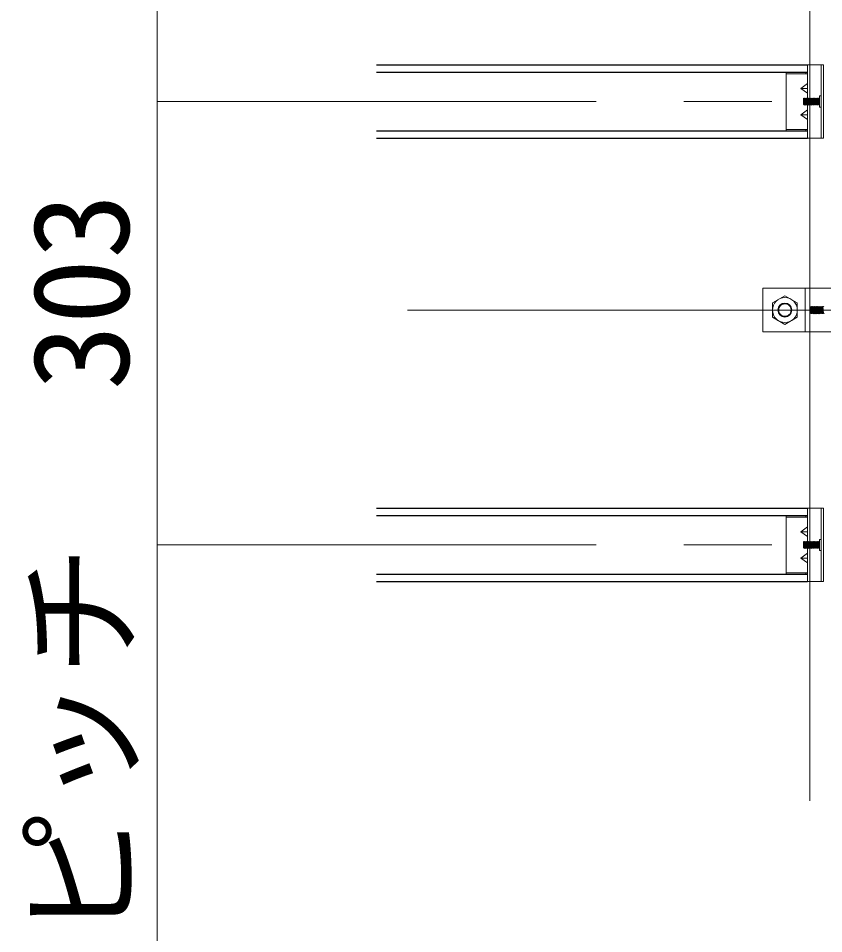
# Model space of a CAD drawing. Units: millimetres on the paper, enlarged 40 times, with parts at other scales. Extents: x -7800 to 7800, y -5578 to 5485.
# Drawn here: x 1529.3 to 1896.2, y 454.1 to 871.1 of the extents above; entities that cross this region are included whole.
import ezdxf
from ezdxf.enums import TextEntityAlignment as Align

# ---------------------------------------------------------------- set-up
doc = ezdxf.new("R2010")
doc.units = ezdxf.units.MM
doc.header["$LTSCALE"] = 40
doc.linetypes.add('CHAIN1', pattern=[8, 5, -1, 1, -1])
doc.linetypes.add('DASHED1', pattern=[1.8, 1.2, -0.6])
for name, color, linetype, lineweight in [('5-0_中心線', 4, 'CHAIN1', 9), ('5-1_吊り材', 7, 'Continuous', 18), ('5-2_野縁受け', 3, 'Continuous', 18), ('5-3_野縁', 2, 'Continuous', 25), ('5-5_寸法', 7, 'Continuous', 9), ('5-A_クリップ', 7, 'Continuous', 18), ('5-B_ビス', 3, 'Continuous', 18)]:
    doc.layers.add(name, color=color, linetype=linetype, lineweight=lineweight)
doc.styles.add('ＭＳ ゴシック', font='')
doc.styles.get('ＭＳ ゴシック').set_extended_font_data('MS Gothic')

msp = doc.modelspace()

# ---------------------------------------------------------------- linework, layer by layer
at = {"layer": '5-0_中心線'}
for p, q in [((1592.52, 833.21), (3286.52, 833.21)), ((1706.51, 738.21), (3400.52, 738.21)), ((1592.52, 631.21), (3286.52, 631.21))]:
    msp.add_line(p, q, dxfattribs=at)
at = {"layer": '5-1_吊り材'}
for p, q in [((1868.52, 728.21), (1868.52, 748.21)), ((1868.52, 748.21), (1906.38, 748.21)), ((1889.85, 748.21), (1889.85, 728.21)), ((1884.18, 734.94), (1884.18, 741.48)), ((1872.85, 734.94), (1878.52, 731.66)), ((1878.52, 731.66), (1884.18, 734.94)), ((1906.38, 728.21), (1868.52, 728.21))]:
    msp.add_line(p, q, dxfattribs=at)
at = {"layer": '5-1_吊り材', "linetype": 'DASHED1'}
msp.add_line((1887.72, 748.21), (1887.72, 728.21), dxfattribs=at)
at = {"layer": '5-1_吊り材'}
msp.add_lwpolyline([(1872.85, 734.94), (1872.85, 741.48), (1878.52, 744.75), (1884.18, 741.48)], dxfattribs=at)
for radius in [5.67, 3.18]:
    msp.add_circle((1878.52, 738.21), radius, dxfattribs=at)
at = {"layer": '5-1_吊り材', "linetype": 'DASHED1'}
msp.add_circle((1878.52, 738.21), 2.84, dxfattribs=at)
at = {"layer": '5-2_野縁受け'}
for p, q in [((1889.85, 849.87), (1889.85, 1018.54)), ((1889.85, 748.21), (1889.85, 816.54)), ((1889.85, 647.87), (1889.85, 728.21)), ((1889.85, 514.54), (1889.85, 614.54))]:
    msp.add_line(p, q, dxfattribs=at)
at = {"layer": '5-3_野縁'}
for p, q in [((1692.52, 849.87), (1888.78, 849.87)), ((1692.52, 846.54), (1888.78, 846.54)), ((1692.52, 819.87), (1888.78, 819.87)), ((1692.52, 816.54), (1888.78, 816.54)), ((1692.52, 647.87), (1888.78, 647.87)), ((1692.52, 644.54), (1888.78, 644.54)), ((1692.52, 617.87), (1888.78, 617.87)), ((1692.52, 614.54), (1888.78, 614.54))]:
    msp.add_line(p, q, dxfattribs=at)
at = {"layer": '5-5_寸法', "color": 4}
for p, q in [((1592.52, 833.21), (1592.52, 1035.21)), ((1592.52, 331.21), (1592.52, 833.21))]:
    msp.add_line(p, q, dxfattribs=at)
at = {"layer": '5-A_クリップ'}
for p, q in [((1888.78, 849.87), (1896.12, 849.87)), ((1888.78, 849.87), (1888.78, 834.61)), ((1895.05, 816.54), (1895.05, 849.87)), ((1896.12, 816.54), (1896.12, 849.87)), ((1879.18, 846.54), (1879.18, 833.21)), ((1879.18, 845.87), (1888.12, 845.87)), ((1888.12, 846.54), (1888.12, 845.87)), ((1888.12, 845.87), (1888.78, 845.87)), ((1885.8, 839.21), (1888.78, 841.37)), ((1885.8, 839.21), (1888.78, 837.04)), ((1885.8, 839.21), (1888.78, 839.21)), ((1894.25, 835.74), (1895.05, 835.74)), ((1894.25, 830.67), (1894.25, 835.74)), ((1879.18, 819.87), (1879.18, 833.21)), ((1888.78, 816.54), (1888.78, 831.81)), ((1894.25, 830.67), (1895.05, 830.67)), ((1885.8, 827.21), (1888.78, 829.37)), ((1885.8, 827.21), (1888.78, 825.04)), ((1885.8, 827.21), (1888.78, 827.21)), ((1879.18, 820.54), (1888.12, 820.54)), ((1888.12, 820.54), (1888.78, 820.54)), ((1888.12, 819.87), (1888.12, 820.54)), ((1888.78, 816.54), (1896.12, 816.54)), ((1888.78, 647.87), (1896.12, 647.87)), ((1888.78, 647.87), (1888.78, 632.61)), ((1895.05, 614.54), (1895.05, 647.87)), ((1896.12, 614.54), (1896.12, 647.87)), ((1879.18, 644.54), (1879.18, 631.21)), ((1879.18, 643.87), (1888.12, 643.87)), ((1888.12, 644.54), (1888.12, 643.87)), ((1888.12, 643.87), (1888.78, 643.87)), ((1885.8, 637.21), (1888.78, 639.37)), ((1885.8, 637.21), (1888.78, 635.04)), ((1885.8, 637.21), (1888.78, 637.21)), ((1879.18, 617.87), (1879.18, 631.21)), ((1888.78, 614.54), (1888.78, 629.81)), ((1894.25, 633.74), (1895.05, 633.74)), ((1894.25, 628.67), (1894.25, 633.74)), ((1885.8, 625.21), (1888.78, 627.37)), ((1894.25, 628.67), (1895.05, 628.67)), ((1885.8, 625.21), (1888.78, 623.04)), ((1885.8, 625.21), (1888.78, 625.21)), ((1879.18, 618.54), (1888.12, 618.54)), ((1888.12, 618.54), (1888.78, 618.54)), ((1888.12, 617.87), (1888.12, 618.54)), ((1888.78, 614.54), (1896.12, 614.54))]:
    msp.add_line(p, q, dxfattribs=at)
at = {"layer": '5-A_クリップ', "linetype": 'DASHED1'}
for p, q in [((1889.85, 849.87), (1889.85, 834.61)), ((1889.85, 831.67), (1889.85, 816.54)), ((1889.85, 647.87), (1889.85, 632.61)), ((1889.85, 629.67), (1889.85, 614.54))]:
    msp.add_line(p, q, dxfattribs=at)
at = {"layer": '5-B_ビス'}
for p, q in [((1886.98, 834.61), (1887.18, 834.81)), ((1886.98, 834.61), (1887.18, 831.81)), ((1886.98, 834.61), (1886.98, 831.81)), ((1887.18, 834.81), (1887.38, 834.61)), ((1887.38, 834.61), (1887.58, 831.81)), ((1887.58, 834.61), (1887.78, 831.81)), ((1887.98, 834.61), (1888.18, 831.81)), ((1888.18, 834.61), (1888.38, 831.81)), ((1888.58, 834.61), (1888.78, 831.81)), ((1888.78, 834.61), (1888.98, 831.81)), ((1889.18, 834.61), (1889.38, 831.81)), ((1889.18, 834.61), (1889.38, 834.61)), ((1889.38, 834.61), (1889.58, 834.81)), ((1889.38, 834.61), (1889.58, 831.81)), ((1889.58, 834.81), (1889.78, 834.61)), ((1889.78, 834.61), (1889.98, 831.81)), ((1889.98, 834.61), (1890.18, 831.81)), ((1890.38, 834.61), (1890.58, 831.81)), ((1890.58, 834.61), (1890.78, 831.81)), ((1890.98, 834.61), (1891.18, 831.81)), ((1891.18, 834.61), (1891.38, 831.81)), ((1891.58, 834.61), (1891.78, 831.81)), ((1891.78, 834.61), (1891.98, 831.81)), ((1892.18, 834.61), (1892.38, 831.81)), ((1892.38, 834.61), (1892.58, 831.81)), ((1892.78, 834.61), (1892.98, 831.81)), ((1892.98, 834.61), (1893.18, 831.81)), ((1893.38, 834.61), (1893.58, 831.81)), ((1893.38, 834.61), (1893.58, 834.61)), ((1893.58, 834.61), (1893.78, 834.81)), ((1893.58, 834.61), (1893.78, 831.81)), ((1893.78, 834.81), (1893.98, 834.61)), ((1893.98, 834.61), (1894.18, 831.81)), ((1893.98, 834.61), (1894.18, 834.61)), ((1894.18, 834.61), (1894.25, 834.67)), ((1894.18, 834.61), (1894.25, 833.67)), ((1887.18, 831.81), (1886.98, 831.81)), ((1887.18, 831.81), (1887.38, 831.61)), ((1887.38, 831.61), (1887.58, 831.81)), ((1893.58, 831.81), (1893.78, 831.81)), ((1894.18, 831.81), (1894.25, 831.81)), ((1889.85, 739.86), (1890.05, 739.66)), ((1890.05, 739.66), (1890.25, 736.74)), ((1890.25, 739.66), (1890.46, 736.74)), ((1890.67, 739.66), (1890.88, 736.74)), ((1890.67, 739.66), (1890.88, 739.66)), ((1890.88, 739.66), (1891.09, 736.74)), ((1891.3, 739.66), (1891.5, 736.74)), ((1891.3, 739.66), (1891.5, 739.66)), ((1891.5, 739.66), (1891.71, 736.74)), ((1891.92, 739.66), (1892.13, 736.74)), ((1891.92, 739.66), (1892.13, 739.66)), ((1892.13, 739.66), (1892.34, 736.74)), ((1892.55, 739.66), (1892.75, 736.74)), ((1892.55, 739.66), (1892.75, 739.66)), ((1892.75, 739.66), (1892.96, 736.74)), ((1893.17, 739.66), (1893.38, 736.74)), ((1893.17, 739.66), (1893.38, 739.66)), ((1893.38, 739.66), (1893.59, 736.74)), ((1893.8, 739.66), (1894, 736.74)), ((1893.8, 739.66), (1894, 739.66)), ((1894, 739.66), (1894.21, 739.87)), ((1894, 739.66), (1894.21, 736.74)), ((1894.21, 739.87), (1894.42, 739.66)), ((1894.42, 739.66), (1894.63, 736.74)), ((1894.63, 739.66), (1894.84, 736.74)), ((1895.05, 739.66), (1895.25, 736.74)), ((1895.25, 739.66), (1895.46, 736.74)), ((1895.67, 739.66), (1895.88, 736.74)), ((1895.88, 739.66), (1896.09, 736.74)), ((1889.85, 736.73), (1890.05, 736.53)), ((1890.05, 736.53), (1890.25, 736.74)), ((1890.88, 736.74), (1891.09, 736.74)), ((1894, 736.74), (1894.21, 736.74)), ((1894.21, 736.74), (1894.42, 736.53)), ((1894.42, 736.53), (1894.63, 736.74)), ((1886.98, 632.61), (1887.18, 632.81)), ((1886.98, 632.61), (1887.18, 629.81)), ((1886.98, 632.61), (1886.98, 629.81)), ((1887.18, 629.81), (1886.98, 629.81)), ((1887.18, 632.81), (1887.38, 632.61)), ((1887.18, 629.81), (1887.38, 629.61)), ((1887.38, 632.61), (1887.58, 629.81)), ((1887.38, 629.61), (1887.58, 629.81)), ((1887.58, 632.61), (1887.78, 629.81)), ((1887.98, 632.61), (1888.18, 629.81)), ((1888.18, 632.61), (1888.38, 629.81)), ((1888.58, 632.61), (1888.78, 629.81)), ((1888.78, 632.61), (1888.98, 629.81)), ((1889.18, 632.61), (1889.38, 629.81)), ((1889.18, 632.61), (1889.38, 632.61)), ((1889.38, 632.61), (1889.58, 632.81)), ((1889.38, 632.61), (1889.58, 629.81)), ((1889.58, 632.81), (1889.78, 632.61)), ((1889.78, 632.61), (1889.98, 629.81)), ((1889.98, 632.61), (1890.18, 629.81)), ((1890.38, 632.61), (1890.58, 629.81)), ((1890.58, 632.61), (1890.78, 629.81)), ((1890.98, 632.61), (1891.18, 629.81)), ((1891.18, 632.61), (1891.38, 629.81)), ((1891.58, 632.61), (1891.78, 629.81)), ((1891.78, 632.61), (1891.98, 629.81)), ((1892.18, 632.61), (1892.38, 629.81)), ((1892.38, 632.61), (1892.58, 629.81)), ((1892.78, 632.61), (1892.98, 629.81)), ((1892.98, 632.61), (1893.18, 629.81)), ((1893.38, 632.61), (1893.58, 629.81)), ((1893.38, 632.61), (1893.58, 632.61)), ((1893.58, 632.61), (1893.78, 632.81)), ((1893.58, 632.61), (1893.78, 629.81)), ((1893.58, 629.81), (1893.78, 629.81)), ((1893.78, 632.81), (1893.98, 632.61)), ((1893.98, 632.61), (1894.18, 629.81)), ((1893.98, 632.61), (1894.18, 632.61)), ((1894.18, 632.61), (1894.25, 632.67)), ((1894.18, 632.61), (1894.25, 631.67)), ((1894.18, 629.81), (1894.25, 629.81))]:
    msp.add_line(p, q, dxfattribs=at)
for points in [[(1887.38, 834.61), (1887.58, 834.61), (1887.78, 834.81), (1887.98, 834.61)], [(1887.98, 834.61), (1888.18, 834.61), (1888.38, 834.81), (1888.58, 834.61)], [(1888.58, 834.61), (1888.78, 834.61), (1888.98, 834.81), (1889.18, 834.61)], [(1889.78, 834.61), (1889.98, 834.61), (1890.18, 834.81), (1890.38, 834.61)], [(1890.38, 834.61), (1890.58, 834.61), (1890.78, 834.81), (1890.98, 834.61)], [(1890.98, 834.61), (1891.18, 834.61), (1891.38, 834.81), (1891.58, 834.61)], [(1891.58, 834.61), (1891.78, 834.61), (1891.98, 834.81), (1892.18, 834.61)], [(1892.18, 834.61), (1892.38, 834.61), (1892.58, 834.81), (1892.78, 834.61)], [(1892.78, 834.61), (1892.98, 834.61), (1893.18, 834.81), (1893.38, 834.61)], [(1887.58, 831.81), (1887.78, 831.81), (1887.98, 831.61), (1888.18, 831.81)], [(1888.18, 831.81), (1888.38, 831.81), (1888.58, 831.61), (1888.78, 831.81)], [(1888.78, 831.81), (1888.98, 831.81), (1889.18, 831.61)], [(1889.18, 831.61), (1889.38, 831.81), (1889.58, 831.81)], [(1889.58, 831.81), (1889.78, 831.61), (1889.98, 831.81)], [(1889.98, 831.81), (1890.18, 831.81), (1890.38, 831.61), (1890.58, 831.81)], [(1890.58, 831.81), (1890.78, 831.81), (1890.98, 831.61), (1891.18, 831.81)], [(1891.18, 831.81), (1891.38, 831.81), (1891.58, 831.61), (1891.78, 831.81)], [(1891.78, 831.81), (1891.98, 831.81), (1892.18, 831.61), (1892.38, 831.81)], [(1892.38, 831.81), (1892.58, 831.81), (1892.78, 831.61), (1892.98, 831.81)], [(1892.98, 831.81), (1893.18, 831.81), (1893.38, 831.61), (1893.58, 831.81)], [(1893.78, 831.81), (1893.98, 831.61), (1894.18, 831.81)], [(1890.05, 739.66), (1890.25, 739.66), (1890.46, 739.87), (1890.67, 739.66)], [(1890.88, 739.66), (1891.09, 739.87), (1891.3, 739.66)], [(1891.5, 739.66), (1891.71, 739.87), (1891.92, 739.66)], [(1892.13, 739.66), (1892.34, 739.87), (1892.55, 739.66)], [(1892.75, 739.66), (1892.96, 739.87), (1893.17, 739.66)], [(1893.38, 739.66), (1893.59, 739.87), (1893.8, 739.66)], [(1894.42, 739.66), (1894.63, 739.66), (1894.84, 739.87), (1895.05, 739.66)], [(1895.05, 739.66), (1895.25, 739.66), (1895.46, 739.87), (1895.67, 739.66)], [(1895.67, 739.66), (1895.88, 739.66), (1896.09, 739.87), (1896.3, 739.66)], [(1890.25, 736.74), (1890.46, 736.74), (1890.67, 736.53), (1890.88, 736.74)], [(1891.09, 736.74), (1891.3, 736.53), (1891.5, 736.74), (1891.71, 736.74)], [(1891.71, 736.74), (1891.92, 736.53), (1892.13, 736.74), (1892.34, 736.74)], [(1892.34, 736.74), (1892.55, 736.53), (1892.75, 736.74), (1892.96, 736.74)], [(1892.96, 736.74), (1893.17, 736.53), (1893.38, 736.74), (1893.59, 736.74)], [(1893.59, 736.74), (1893.8, 736.53), (1894, 736.74)], [(1894.63, 736.74), (1894.84, 736.74), (1895.05, 736.53), (1895.25, 736.74)], [(1895.25, 736.74), (1895.46, 736.74), (1895.67, 736.53), (1895.88, 736.74)], [(1895.88, 736.74), (1896.09, 736.74), (1896.3, 736.53), (1896.5, 736.74)], [(1887.38, 632.61), (1887.58, 632.61), (1887.78, 632.81), (1887.98, 632.61)], [(1887.58, 629.81), (1887.78, 629.81), (1887.98, 629.61), (1888.18, 629.81)], [(1887.98, 632.61), (1888.18, 632.61), (1888.38, 632.81), (1888.58, 632.61)], [(1888.18, 629.81), (1888.38, 629.81), (1888.58, 629.61), (1888.78, 629.81)], [(1888.58, 632.61), (1888.78, 632.61), (1888.98, 632.81), (1889.18, 632.61)], [(1888.78, 629.81), (1888.98, 629.81), (1889.18, 629.61)], [(1889.18, 629.61), (1889.38, 629.81), (1889.58, 629.81)], [(1889.58, 629.81), (1889.78, 629.61), (1889.98, 629.81)], [(1889.78, 632.61), (1889.98, 632.61), (1890.18, 632.81), (1890.38, 632.61)], [(1889.98, 629.81), (1890.18, 629.81), (1890.38, 629.61), (1890.58, 629.81)], [(1890.38, 632.61), (1890.58, 632.61), (1890.78, 632.81), (1890.98, 632.61)], [(1890.58, 629.81), (1890.78, 629.81), (1890.98, 629.61), (1891.18, 629.81)], [(1890.98, 632.61), (1891.18, 632.61), (1891.38, 632.81), (1891.58, 632.61)], [(1891.18, 629.81), (1891.38, 629.81), (1891.58, 629.61), (1891.78, 629.81)], [(1891.58, 632.61), (1891.78, 632.61), (1891.98, 632.81), (1892.18, 632.61)], [(1891.78, 629.81), (1891.98, 629.81), (1892.18, 629.61), (1892.38, 629.81)], [(1892.18, 632.61), (1892.38, 632.61), (1892.58, 632.81), (1892.78, 632.61)], [(1892.38, 629.81), (1892.58, 629.81), (1892.78, 629.61), (1892.98, 629.81)], [(1892.78, 632.61), (1892.98, 632.61), (1893.18, 632.81), (1893.38, 632.61)], [(1892.98, 629.81), (1893.18, 629.81), (1893.38, 629.61), (1893.58, 629.81)], [(1893.78, 629.81), (1893.98, 629.61), (1894.18, 629.81)]]:
    msp.add_lwpolyline(points, dxfattribs=at)

# ---------------------------------------------------------------- texts
at = {"layer": '5-5_寸法', "style": 'ＭＳ ゴシック'}
for s, p in [('303', (1592.85, 701.71)), ('野縁ピッチ', (1592.85, 331.21))]:
    msp.add_text(s, height=43.99, rotation=90, dxfattribs=at).set_placement(p, align=Align.BOTTOM_LEFT)

doc.saveas('drawing.dxf')
